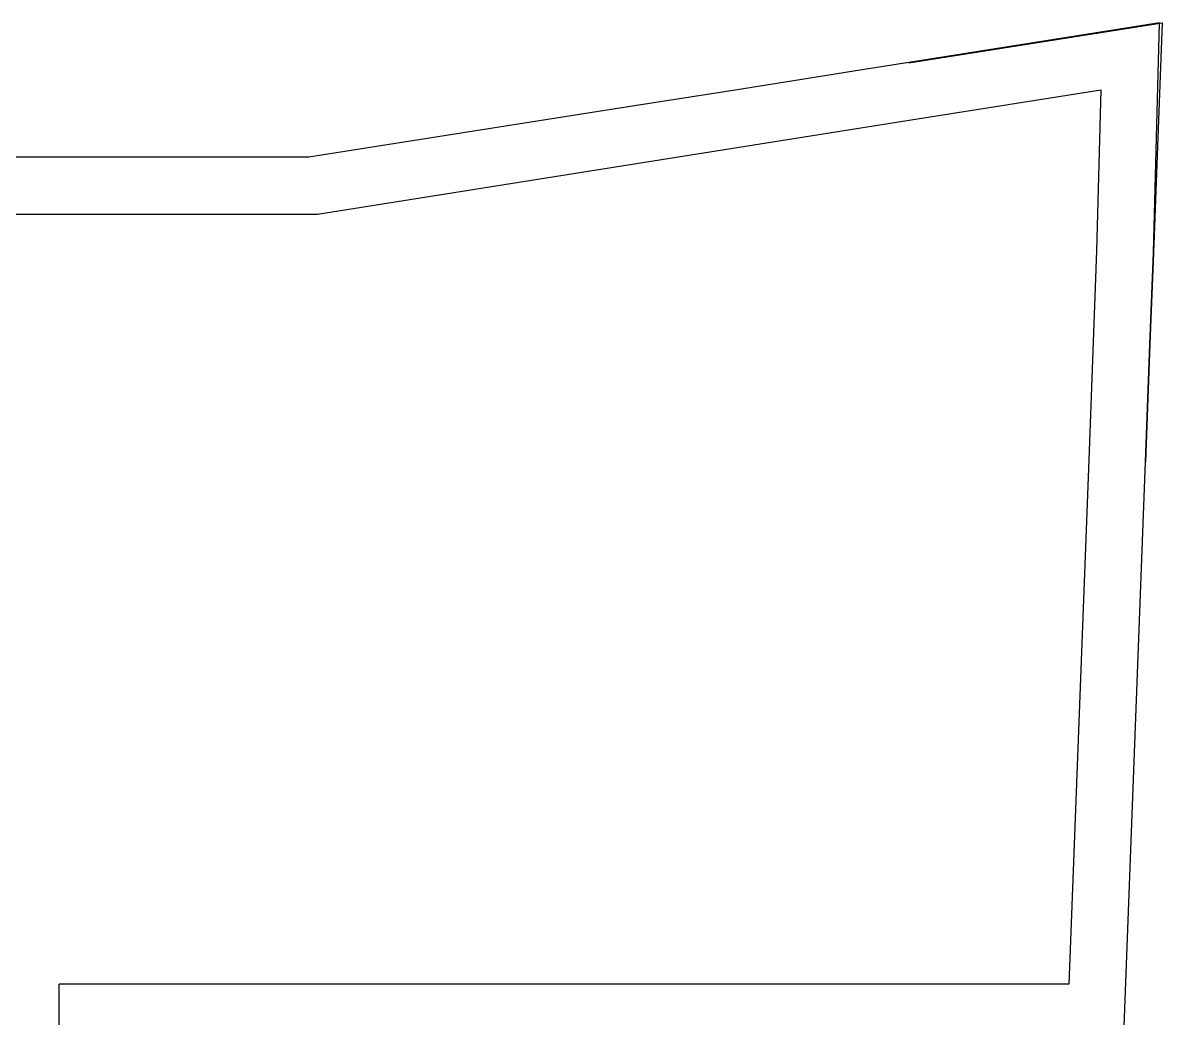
# Model space of a CAD drawing. Header units: millimetres. Extents: x 35844 to 119942, y 7566 to 131569.
# Drawn here: x 49488 to 61229, y 20340 to 30590 of the extents above; entities that cross this region are included whole.
import ezdxf

# ---------------------------------------------------------------- set-up
doc = ezdxf.new("R2010")
doc.units = ezdxf.units.MM

msp = doc.modelspace()

# ---------------------------------------------------------------- linework, layer by layer
for p, q in [((61202, 30590), (58617, 30180)), ((61139, 28224), (61202, 30590)), ((58617, 30180), (58159, 30108)), ((58159, 30108), (57580, 30015)), ((57580, 30015), (56829, 29897)), ((56829, 29897), (55792, 29734)), ((58709, 29602), (60597, 29901)), ((60597, 29901), (60553, 28243)), ((55792, 29734), (52434, 29205)), ((52526, 28620), (58709, 29602)), ((52434, 29205), (48011, 29205)), ((47919, 28620), (52526, 28620)), ((60553, 28243), (60517, 27304)), ((61103, 27282), (61139, 28224)), ((60517, 27304), (60472, 26091)), ((61057, 26069), (61103, 27282)), ((60472, 26091), (60268, 20690)), ((60829, 20010), (61057, 26069)), ((60268, 20690), (49864, 20690)), ((49864, 19563), (49864, 20690))]:
    msp.add_line(p, q)
msp.add_lwpolyline([(58617, 30178), (61229, 30589), (61139, 28221), (61103, 27282), (61057, 26069)])

doc.saveas('drawing.dxf')
